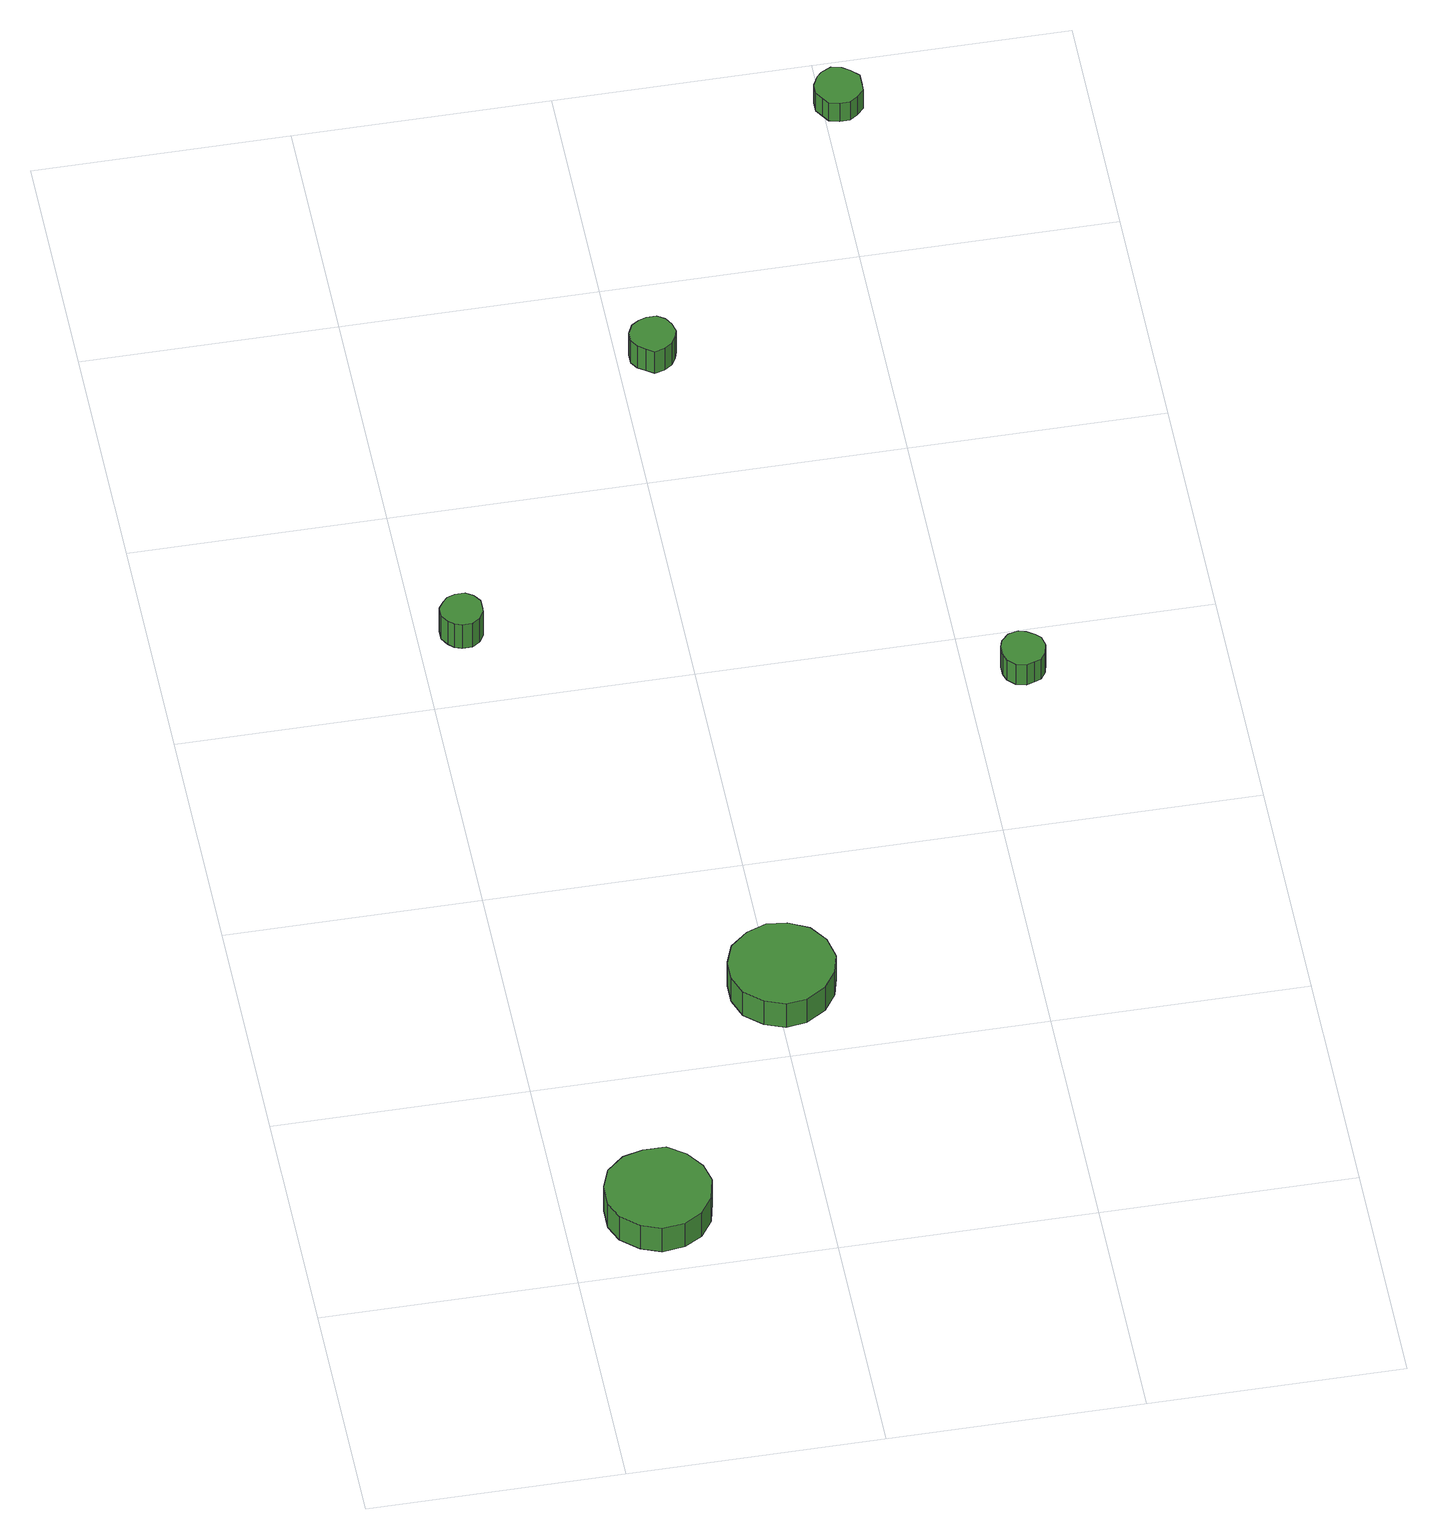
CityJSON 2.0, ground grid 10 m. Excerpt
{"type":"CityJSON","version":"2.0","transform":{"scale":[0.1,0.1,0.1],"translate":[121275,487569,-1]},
"CityObjects":{
"tree1":{"type":"SolitaryVegetationObject","attributes":{"function":"something"},"geometry":[{"type":"MultiSurface","lod":"1","boundaries":[[[0,1,2,3,4,5,6,7,8,9,10,11,12,13,14]],[[15,16,17,18,19,20,21,22,23,24,25,26,27,28,29]],[[0,29,28,1]],[[1,28,27,2]],[[2,27,26,3]],[[3,26,25,4]],[[4,25,24,5]],[[5,24,23,6]],[[6,23,22,7]],[[7,22,21,8]],[[8,21,20,9]],[[9,20,19,10]],[[10,19,18,11]],[[11,18,17,12]],[[12,17,16,13]],[[13,16,15,14]],[[14,15,29,0]]]}]},
"tree2":{"type":"SolitaryVegetationObject","attributes":{"function":"something"},"geometry":[{"type":"MultiSurface","lod":"1","boundaries":[[[30,31,32,33,34,35,36,37,38,39,40,41,42,43,44]],[[45,46,47,48,49,50,51,52,53,54,55,56,57,58,59]],[[30,59,58,31]],[[31,58,57,32]],[[32,57,56,33]],[[33,56,55,34]],[[34,55,54,35]],[[35,54,53,36]],[[36,53,52,37]],[[37,52,51,38]],[[38,51,50,39]],[[39,50,49,40]],[[40,49,48,41]],[[41,48,47,42]],[[42,47,46,43]],[[43,46,45,44]],[[44,45,59,30]]]}]},
"tree3":{"type":"SolitaryVegetationObject","attributes":{"function":"something"},"geometry":[{"type":"MultiSurface","lod":"1","boundaries":[[[60,61,62,63,64,65,66,67,68,69,70,71,72,73,74]],[[75,76,77,78,79,80,81,82,83,84,85,86,87,88,89]],[[60,89,88,61]],[[61,88,87,62]],[[62,87,86,63]],[[63,86,85,64]],[[64,85,84,65]],[[65,84,83,66]],[[66,83,82,67]],[[67,82,81,68]],[[68,81,80,69]],[[69,80,79,70]],[[70,79,78,71]],[[71,78,77,72]],[[72,77,76,73]],[[73,76,75,74]],[[74,75,89,60]]]}]},
"tree4":{"type":"SolitaryVegetationObject","attributes":{"function":"something"},"geometry":[{"type":"MultiSurface","lod":"1","boundaries":[[[90,91,92,93,94,95,96,97,98,99,100,101,102,103,104]],[[105,106,107,108,109,110,111,112,113,114,115,116,117,118,119]],[[90,119,118,91]],[[91,118,117,92]],[[92,117,116,93]],[[93,116,115,94]],[[94,115,114,95]],[[95,114,113,96]],[[96,113,112,97]],[[97,112,111,98]],[[98,111,110,99]],[[99,110,109,100]],[[100,109,108,101]],[[101,108,107,102]],[[102,107,106,103]],[[103,106,105,104]],[[104,105,119,90]]]}]},
"tree5":{"type":"SolitaryVegetationObject","attributes":{"function":"something"},"geometry":[{"type":"MultiSurface","lod":"1","boundaries":[[[120,121,122,123,124,125,126,127,128,129,130,131,132,133,134]],[[135,136,137,138,139,140,141,142,143,144,145,146,147,148,149]],[[120,149,148,121]],[[121,148,147,122]],[[122,147,146,123]],[[123,146,145,124]],[[124,145,144,125]],[[125,144,143,126]],[[126,143,142,127]],[[127,142,141,128]],[[128,141,140,129]],[[129,140,139,130]],[[130,139,138,131]],[[131,138,137,132]],[[132,137,136,133]],[[133,136,135,134]],[[134,135,149,120]]]}]},
"tree6":{"type":"SolitaryVegetationObject","attributes":{"function":"something"},"geometry":[{"type":"MultiSurface","lod":"1","boundaries":[[[150,151,152,153,154,155,156,157,158,159,160,161,162,163,164]],[[165,166,167,168,169,170,171,172,173,174,175,176,177,178,179]],[[150,179,178,151]],[[151,178,177,152]],[[152,177,176,153]],[[153,176,175,154]],[[154,175,174,155]],[[155,174,173,156]],[[156,173,172,157]],[[157,172,171,158]],[[158,171,170,159]],[[159,170,169,160]],[[160,169,168,161]],[[161,168,167,162]],[[162,167,166,163]],[[163,166,165,164]],[[164,165,179,150]]]}]}
},
"vertices":[
[57,30,20],[55,38,20],[50,45,20],[43,50,20],[34,50,20],[26,48,20],[19,42,20],[16,34,20],[16,25,20],[19,18,20],[26,12,20],[34,9,20],[43,10,20],[50,14,20],[55,21,20],[55,21,7],[50,14,7],[43,10,7],[34,9,7],[26,12,7],[19,18,7],[16,25,7],[16,34,7],[19,42,7],[26,48,7],[34,50,7],[43,50,7],[50,45,7],[55,38,7],[57,30,7],
[25,337,19],[25,340,19],[23,343,19],[20,345,19],[16,345,19],[13,344,19],[11,342,19],[9,339,19],[9,335,19],[11,332,19],[13,330,19],[16,329,19],[20,329,19],[23,331,19],[25,334,19],[25,334,6],[23,331,6],[20,329,6],[16,329,6],[13,330,6],[11,332,6],[9,335,6],[9,339,6],[11,342,6],[13,344,6],[16,345,6],[20,345,6],[23,343,6],[25,340,6],[25,337,6],
[124,136,19],[122,145,19],[117,152,19],[109,156,19],[101,157,19],[93,154,19],[86,148,19],[83,140,19],[83,132,19],[86,124,19],[93,118,19],[101,115,19],[109,116,19],[117,121,19],[122,128,19],[122,128,6],[117,121,6],[109,116,6],[101,115,6],[93,118,6],[86,124,6],[83,132,6],[83,140,6],[86,148,6],[93,154,6],[101,157,6],[109,156,6],[117,152,6],[122,145,6],[124,136,6],
[123,464,18],[122,468,18],[120,471,18],[117,473,18],[113,473,18],[110,472,18],[107,470,18],[105,466,18],[105,462,18],[107,459,18],[110,457,18],[113,455,18],[117,456,18],[120,458,18],[122,461,18],[122,461,6],[120,458,6],[117,456,6],[113,455,6],[110,457,6],[107,459,6],[105,462,6],[105,466,6],[107,470,6],[110,472,6],[113,473,6],[117,473,6],[120,471,6],[122,468,6],[123,464,6],
[231,280,18],[230,284,18],[228,286,18],[225,288,18],[222,289,18],[218,288,18],[215,285,18],[214,282,18],[214,278,18],[215,275,18],[218,272,18],[222,271,18],[225,272,18],[228,273,18],[230,276,18],[230,276,7],[228,273,7],[225,272,7],[222,271,7],[218,272,7],[215,275,7],[214,278,7],[214,282,7],[215,285,7],[218,288,7],[222,289,7],[225,288,7],[228,286,7],[230,284,7],[231,280,7],
[215,578,17],[215,582,17],[212,585,17],[209,587,17],[205,588,17],[201,586,17],[199,584,17],[197,580,17],[197,576,17],[199,573,17],[201,570,17],[205,569,17],[209,569,17],[212,571,17],[215,574,17],[215,574,7],[212,571,7],[209,569,7],[205,569,7],[201,570,7],[199,573,7],[197,576,7],[197,580,7],[199,584,7],[201,586,7],[205,588,7],[209,587,7],[212,585,7],[215,582,7],[215,578,7]
]}
